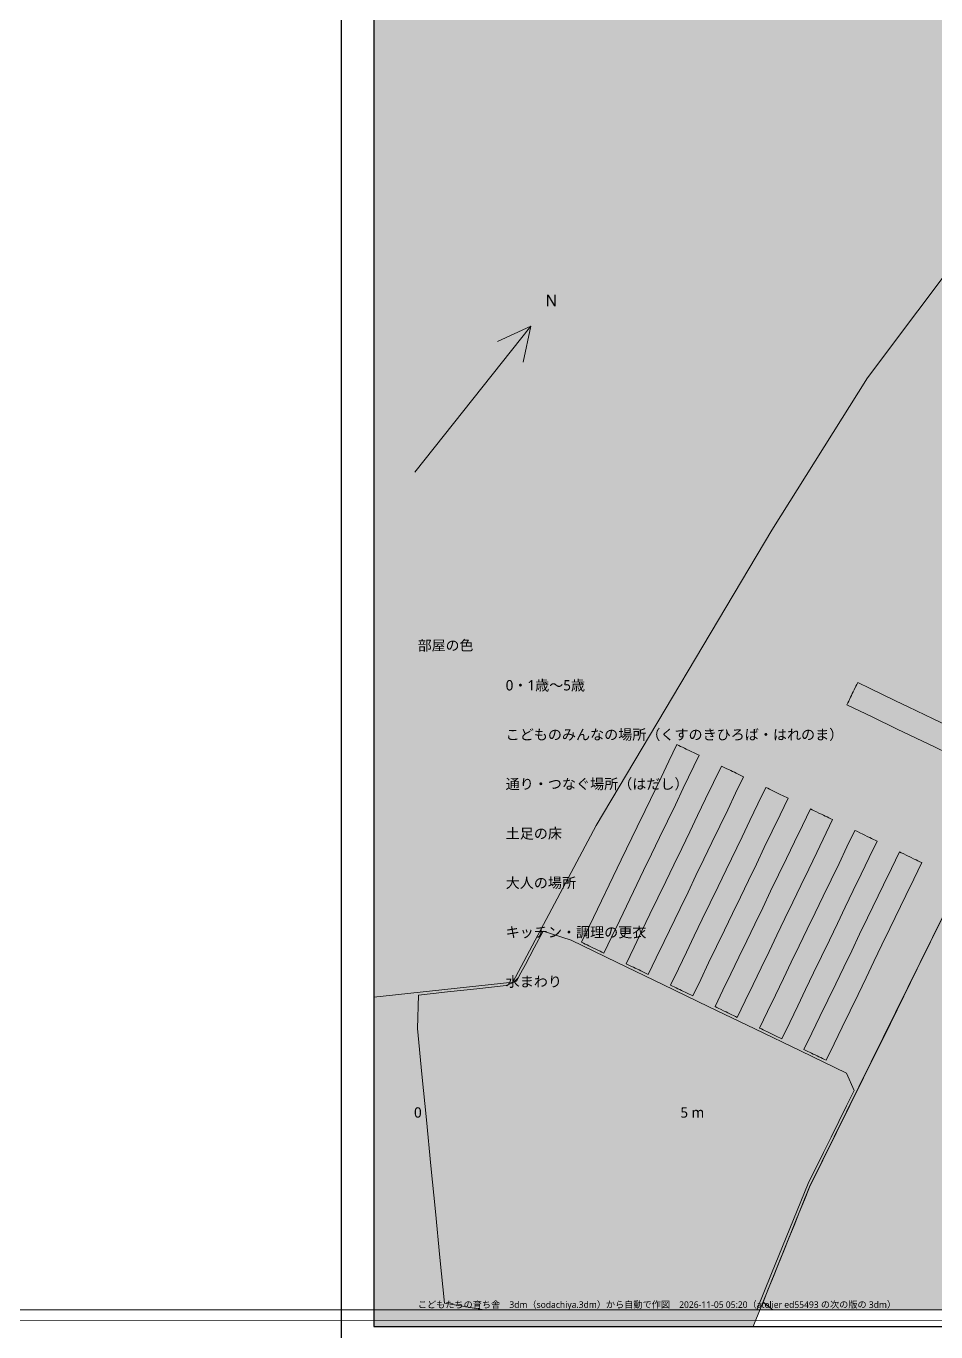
# Model space of a CAD drawing. Header units: millimetres. Extents: x -31757 to 121236, y -27283 to 59400.
# Drawn here: x -5737 to 10838, y 503 to 24298 of the extents above; entities that cross this region are included whole.
import ezdxf

# ---------------------------------------------------------------- set-up
doc = ezdxf.new("R2010")
doc.units = ezdxf.units.MM
for name, color, linetype, lineweight in [('10_見えがかり', 7, 'Continuous', 13), ('30_敷地・外構', 8, 'Continuous', 9), ('80_図名・縮尺・方位', 7, 'Continuous', 18), ('90_図枠', 7, 'Continuous', 25)]:
    doc.layers.add(name, color=color, linetype=linetype, lineweight=lineweight)
doc.styles.add('JP', font='NotoSansCJKjp-Regular.otf')

msp = doc.modelspace()

# ---------------------------------------------------------------- hatches: boundary and pattern name
at = {"layer": '30_敷地・外構'}
for points in [[(76237, 56906), (43237, 56910), (13241, 12904), (13241, 12689), (8535, 3143), (7508, 600), (600, 600), (600, 6600), (3132, 6878), (4651, 9733), (7846, 15113), (9591, 17889), (15132, 25269), (23701, 36199), (24022, 37246), (24920, 38564), (24512, 38842), (24533, 38911), (22109, 41084), (34079, 57232), (31966, 58800), (76237, 58800)], [(13241, 12904), (13242, 907), (600, 908), (600, 58800), (83500, 58800), (83500, 903), (76239, 903), (76243, 56906), (43237, 56910)]]:
    msp.add_hatch(color=8, dxfattribs=at).paths.add_polyline_path(points)

# ---------------------------------------------------------------- linework, layer by layer
at = {"layer": '10_見えがかり'}
for points in [[(9676, 11710), (9447, 11821), (9217, 11932), (9234, 11965), (9250, 11999), (9283, 12067), (9299, 12100), (9315, 12134), (9332, 12168), (9348, 12202), (9381, 12269), (9397, 12303), (9413, 12337), (9643, 12226), (10101, 12005), (10331, 11894), (10789, 11673), (11019, 11563)], [(11052, 11047), (10823, 11158), (10594, 11268), (10364, 11379), (10135, 11489), (9676, 11710)], [(6120, 11205), (6153, 11189), (6187, 11172), (6221, 11156), (6255, 11140), (6289, 11124), (6356, 11091), (6390, 11075), (6424, 11059), (6458, 11042), (6492, 11026), (6525, 11010), (6236, 10409), (6091, 10109), (5946, 9809), (5801, 9509), (5656, 9208), (5512, 8908), (5077, 8007), (4932, 7707), (4787, 7407), (4754, 7423), (4720, 7439), (4585, 7504), (4517, 7537), (4484, 7553), (4450, 7570), (4416, 7586), (4382, 7602), (4527, 7903), (4672, 8203), (4961, 8803), (5106, 9103), (5396, 9704), (5541, 10004), (5830, 10605), (5975, 10905), (6120, 11205)], [(7032, 10765), (7065, 10749), (7099, 10733), (7133, 10717), (7167, 10700), (7200, 10684), (7335, 10619), (7190, 10319), (7046, 10019), (6901, 9718), (6756, 9418), (6611, 9118), (6466, 8818), (6322, 8517), (6177, 8217), (5887, 7617), (5742, 7317), (5598, 7016), (5463, 7081), (5429, 7098), (5362, 7130), (5328, 7146), (5294, 7163), (5193, 7212), (5338, 7512), (5483, 7812), (5628, 8112), (5772, 8412), (5917, 8713), (6062, 9013), (6207, 9313), (6352, 9613), (6496, 9913), (6641, 10214), (6786, 10514), (6931, 10814), (7032, 10765)], [(7775, 10408), (7808, 10391), (7943, 10326), (7977, 10310), (8079, 10261), (8112, 10244), (8146, 10228), (8001, 9928), (7857, 9628), (7712, 9327), (7567, 9027), (7422, 8727), (7277, 8427), (7133, 8127), (6988, 7826), (6843, 7526), (6698, 7226), (6553, 6926), (6409, 6625), (6375, 6642), (6341, 6658), (6307, 6674), (6273, 6691), (6240, 6707), (6206, 6723), (6172, 6739), (6138, 6756), (6104, 6772), (6071, 6788), (6037, 6804), (6003, 6821), (6148, 7121), (6293, 7421), (6437, 7721), (6582, 8022), (6872, 8622), (7017, 8923), (7306, 9523), (7451, 9823), (7596, 10124), (7741, 10424), (7775, 10408)], [(8551, 10032), (8585, 10016), (8619, 10000), (8653, 9984), (8720, 9951), (8754, 9935), (8788, 9919), (8822, 9902), (8856, 9886), (8889, 9870), (8923, 9854), (8957, 9837), (8667, 9237), (8523, 8936), (8378, 8636), (8233, 8336), (8088, 8036), (7943, 7735), (7798, 7435), (7654, 7135), (7509, 6834), (7364, 6534), (7219, 6234), (7185, 6250), (7152, 6267), (7118, 6283), (7084, 6299), (7050, 6315), (7017, 6332), (6983, 6348), (6915, 6381), (6881, 6397), (6848, 6413), (6814, 6430), (6959, 6730), (7103, 7030), (7248, 7330), (7393, 7631), (7538, 7931), (7683, 8231), (7827, 8531), (7972, 8831), (8117, 9132), (8262, 9432), (8407, 9732), (8551, 10032)], [(9396, 9625), (9464, 9593), (9497, 9576), (9531, 9560), (9599, 9527), (9632, 9511), (9666, 9495), (9700, 9478), (9734, 9462), (9767, 9446), (9623, 9145), (9478, 8845), (9333, 8545), (9188, 8245), (9044, 7945), (8899, 7644), (8754, 7344), (8609, 7044), (8464, 6744), (8320, 6443), (8175, 6143), (8030, 5843), (7996, 5859), (7963, 5876), (7929, 5892), (7828, 5941), (7794, 5957), (7760, 5974), (7726, 5990), (7692, 6006), (7659, 6023), (7625, 6039), (7770, 6339), (7914, 6639), (8059, 6940), (8204, 7240), (8349, 7540), (8494, 7840), (8638, 8140), (8783, 8441), (9073, 9041), (9218, 9341), (9362, 9641), (9396, 9625)], [(10207, 9234), (10241, 9218), (10308, 9185), (10376, 9153), (10443, 9120), (10477, 9104), (10511, 9087), (10545, 9071), (10579, 9055), (10434, 8755), (10289, 8454), (9999, 7854), (9855, 7554), (9710, 7254), (9565, 6953), (9420, 6653), (9131, 6053), (8986, 5752), (8841, 5452), (8807, 5468), (8773, 5485), (8740, 5501), (8706, 5517), (8672, 5533), (8638, 5550), (8604, 5566), (8571, 5582), (8537, 5598), (8503, 5615), (8469, 5631), (8435, 5647), (8580, 5948), (8725, 6248), (8870, 6548), (9015, 6848), (9159, 7149), (9304, 7449), (9449, 7749), (9594, 8050), (9884, 8650), (10028, 8950), (10173, 9251), (10207, 9234)], [(11960, 906), (10790, 906), (9621, 906), (8452, 906), (7868, 907), (7690, 1046), (7784, 1279), (7879, 1512), (7973, 1745), (8067, 1978), (8161, 2211), (8255, 2444), (8349, 2677), (8443, 2909), (8537, 3142), (9518, 5131), (10008, 6125), (10498, 7120), (10988, 8114)], [(1943, 6698), (2477, 6756), (2744, 6785), (3011, 6815), (3198, 6896), (3278, 7048), (3359, 7199), (3439, 7350), (3520, 7501), (3681, 7804), (4193, 7638), (5029, 7235), (5865, 6832), (6701, 6429), (7537, 6026), (8372, 5623), (9208, 5219), (9348, 4902), (9208, 4619), (9068, 4336), (8929, 4053), (8789, 3770), (8510, 3204), (8376, 2881), (8243, 2552), (8110, 2223), (7843, 1564), (7577, 906), (5920, 906), (5091, 906), (4262, 905), (3433, 905), (2605, 905), (1883, 1024), (1801, 1859), (1719, 2694), (1637, 3529), (1555, 4364), (1473, 5199), (1391, 6034), (1409, 6639), (1676, 6668), (1943, 6698)], [(25245, 903), (25245, 703), (-31755, 707), (-31755, 907), (25245, 903)], [(25245, 703), (25245, 103), (-31755, 107), (-31755, 707), (25245, 703)]]:
    msp.add_lwpolyline(points, dxfattribs=at)
at = {"layer": '30_敷地・外構'}
for points in [[(76237, 56906), (43237, 56910), (13241, 12904), (13241, 12689), (8535, 3143), (7508, 600), (600, 600), (600, 6600), (3132, 6878), (4651, 9733), (7846, 15113), (9591, 17889), (15132, 25269), (23701, 36199), (24022, 37246), (24920, 38564), (24512, 38842), (24533, 38911), (22109, 41084), (34079, 57232), (31966, 58800), (76237, 58800), (76237, 56906)], [(13241, 12904), (13242, 907), (600, 908), (600, 58800), (83500, 58800), (83500, 903), (76239, 903), (76243, 56906), (43237, 56910), (13241, 12904)]]:
    msp.add_lwpolyline(points, dxfattribs=at)
at = {"layer": '80_図名・縮尺・方位'}
for points in [[(1342, 16170), (3458, 18830)], [(2850, 18548), (3458, 18830), (3320, 18174)]]:
    msp.add_lwpolyline(points, dxfattribs=at)
at = {"layer": '90_図枠'}
for points in [[(0, 0), (84100, 0), (84100, 59400), (0, 59400)], [(600, 600), (83500, 600), (83500, 58800), (600, 58800)]]:
    msp.add_lwpolyline(points, close=True, dxfattribs=at)

# ---------------------------------------------------------------- texts
at = {"layer": '80_図名・縮尺・方位', "style": 'JP'}
for s, insert, char_height, attachment_point in [('N', (3832, 19300), 212, 5), ('部屋の色', (1400, 12900), 185.2, 7), ('0・1歳〜5歳', (3000, 12275), 187.9, 4), ('こどものみんなの場所（くすのきひろば・はれのま）', (3000, 11375), 187.87, 4), ('通り・つなぐ場所（はだし）', (3000, 10475), 187.87, 4), ('土足の床', (3000, 9575), 187.9, 4), ('大人の場所', (3000, 8675), 187.9, 4), ('キッチン・調理の更衣', (3000, 7775), 187.9, 4), ('水まわり', (3000, 6875), 187.9, 4), ('0', (1400, 4500), 188, 5), ('5 m', (6400, 4500), 187.9, 5), ('こどもたちの育ち舎\u30003dm（sodachiya.3dm）から自動で作図\u30002026-11-05 05:20（atelier ed55493 の次の版の 3dm）', (1400, 900), 119.07, 7)]:
    msp.add_mtext(s, dxfattribs=dict(at, insert=insert, char_height=char_height, attachment_point=attachment_point))

doc.saveas('drawing.dxf')
